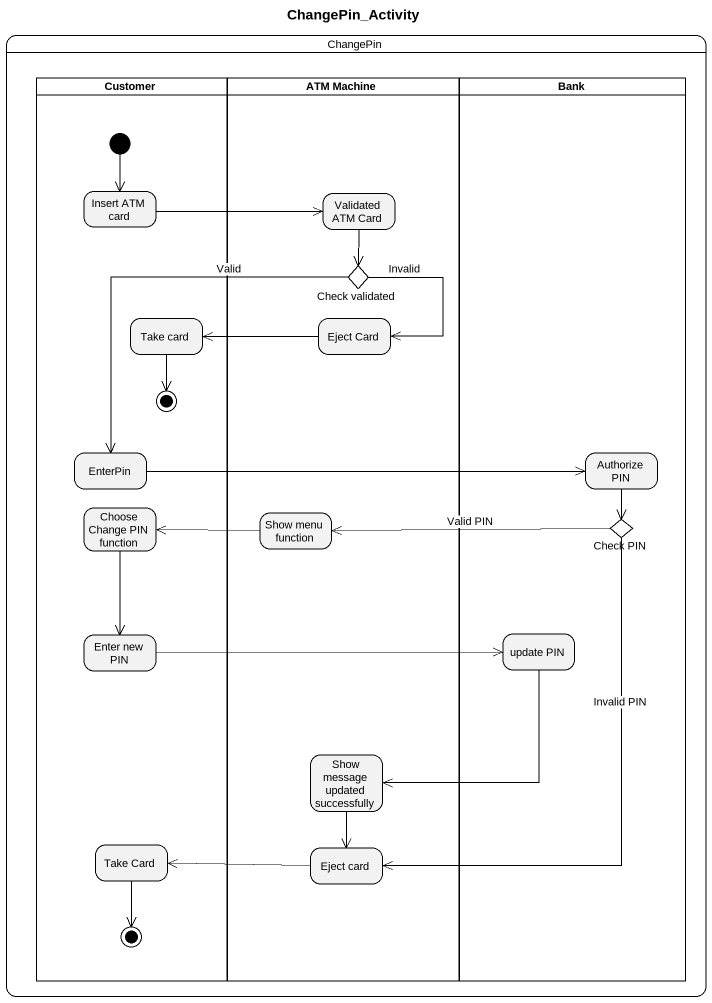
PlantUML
@startuml
title ChangePin_Activity
hide empty description
state ChangePin {
  state Customer <<partition>> {
    state "Insert ATM card" as Insert_ATM_card
    state "Take card" as Take_card
    state final1 <<end>>
    state EnterPin
    state "Choose Change PIN function" as Choose_Change_PIN_function
    state "Enter new PIN" as Enter_new_PIN
    state "Take Card" as Take_Card
    state final2 <<end>>
    [*] --> Insert_ATM_card
  }
  state "ATM Machine" as ATM_Machine <<partition>> {
    state "Validated ATM Card" as Validated_ATM_Card
    state "Check validated" as Check_validated <<choice>>
    state "Eject Card" as Eject_Card
    state "Show menu function" as Show_menu_function
    state "Show message updated successfully" as Show_message_updated
    state "Eject card" as Eject_card
  }
  state Bank <<partition>> {
    state "Authorize PIN" as Authorize_PIN
    state "Check PIN" as Check_PIN <<choice>>
    state "update PIN" as update_PIN
  }
}
Insert_ATM_card -right-> Validated_ATM_Card
Validated_ATM_Card --> Check_validated
Check_validated --> Eject_Card : Invalid
Check_validated --> EnterPin : Valid
Take_card --> final1
Eject_Card -left-> Take_card
EnterPin -right-> Authorize_PIN
Authorize_PIN --> Check_PIN
Choose_Change_PIN_function --> Enter_new_PIN
Show_menu_function -left-> Choose_Change_PIN_function
Check_PIN -left-> Show_menu_function : Valid PIN
Check_PIN --> Eject_card : Invalid PIN
Enter_new_PIN -right-> update_PIN
update_PIN --> Show_message_updated
Show_message_updated --> Eject_card
Take_Card --> final2
Eject_card -left-> Take_Card
@enduml
